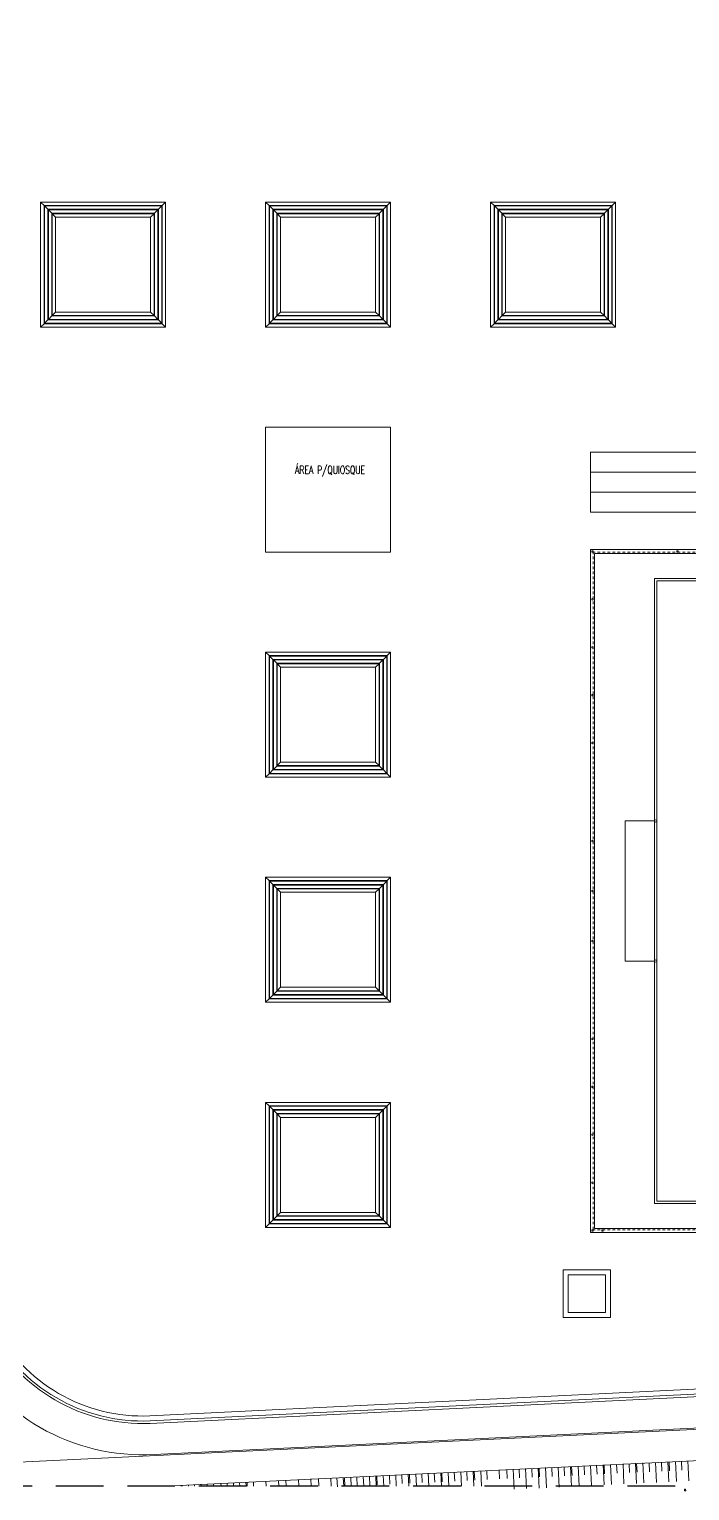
# Model space of a CAD drawing. Header units: millimetres. Extents: x 206 to 837, y 40 to 323.
# Drawn here: x 662.2 to 688.6, y 188.4 to 246.9 of the extents above; entities that cross this region are included whole.
import ezdxf
from ezdxf.enums import TextEntityAlignment as Align

# ---------------------------------------------------------------- set-up
doc = ezdxf.new("R2010")
doc.units = ezdxf.units.MM
doc.linetypes.add('ARQ-MEPJ_BAS-PJ1-GERAL-R06$0$TT4', pattern=[0.1, 0.05, -0.05])
doc.linetypes.add('HIDDEN', pattern=[9.525, 6.35, -3.175])
doc.layers.add('I-ARQ', color=8, linetype='Continuous', lineweight=0)
doc.layers.add('I-NORMO_ARQ', color=9, linetype='Continuous', lineweight=0)
doc.styles.add('ROMANS', font='ROMANS.SHX', dxfattribs={"height": 0.25})

# ---------------------------------------------------------------- blocks, each defined once
blk = doc.blocks.new('A$C2C1F21F5')
at = {"layer": 'I-ARQ'}
for p, q in [((15.074, 11.895), (15.224, 11.895)), ((15.674, -36.805), (15.674, 11.895)), ((16.474, -36.805), (16.474, 11.895))]:
    blk.add_line(p, q, dxfattribs=at)
for points in [[(16.074, -36.805), (14.874, -36.805), (14.874, 11.895), (16.074, 11.895)], [(16.074, -36.805), (17.274, -36.805), (17.274, 11.895), (16.074, 11.895)]]:
    blk.add_lwpolyline(points, dxfattribs=at)
blk = doc.blocks.new('A$C7A5F3391')
at = {"layer": 'I-ARQ', "ltscale": 10}
for p, q in [((0.135, 4.865), (0, 5)), ((0.29, 4.71), (0.155, 4.845)), ((0.445, 4.555), (0.31, 4.69)), ((4.555, 4.555), (4.69, 4.69)), ((4.71, 4.71), (4.845, 4.845)), ((4.865, 4.865), (5, 5)), ((0.465, 4.535), (0.6, 4.4)), ((4.535, 4.535), (4.4, 4.4)), ((0.465, 0.465), (0.6, 0.6)), ((4.535, 0.465), (4.4, 0.6)), ((0.135, 0.135), (0, 0)), ((0.29, 0.29), (0.155, 0.155)), ((0.445, 0.445), (0.31, 0.31)), ((4.555, 0.445), (4.69, 0.31)), ((4.71, 0.29), (4.845, 0.155)), ((4.865, 0.135), (5, 0))]:
    blk.add_line(p, q, dxfattribs=at)
for points in [[(0, 4.865), (0, 5), (5, 5), (5, 0), (4.865, 0)], [(5, 0.135), (5, 0), (0, 0), (0, 5), (0.135, 5)], [(0, 4.71), (0, 4.845)], [(0, 4.555), (0, 4.69)], [(0.135, 4.865), (0.135, 0.135), (4.865, 0.135)], [(4.865, 0.135), (4.865, 4.865), (0.135, 4.865)], [(0.155, 4.845), (4.845, 4.845), (4.845, 0.155), (0.155, 0.155), (0.155, 4.845)], [(0.29, 4.71), (0.29, 0.29), (4.71, 0.29)], [(0.29, 4.575), (0.29, 4.71), (4.71, 4.71), (4.71, 0.465)], [(4.71, 0.29), (4.71, 4.71), (0.29, 4.71)], [(4.535, 0.29), (0.29, 0.29), (0.29, 4.535)], [(4.535, 0.465), (0.465, 0.465), (0.465, 4.535)], [(4.535, 0), (4.4, 0)]]:
    blk.add_lwpolyline(points, dxfattribs=at)
for points in [[(4.69, 0.31), (0.31, 0.31), (0.31, 4.69), (4.69, 4.69), (4.69, 0.31)], [(4.555, 0.445), (4.555, 4.555), (0.445, 4.555), (0.445, 0.445), (4.555, 0.445)], [(0.465, 4.535), (0.465, 0.465), (4.535, 0.465), (4.535, 4.535)], [(4.4, 0.6), (4.4, 4.4), (0.6, 4.4), (0.6, 0.6), (4.4, 0.6)]]:
    blk.add_lwpolyline(points, close=True, dxfattribs=at)
blk = doc.blocks.new('A$C72AE6952')
at = {"layer": 'I-ARQ'}
for p, q in [((48.7, 27.3), (0, 27.3)), ((0, 27.3), (0, 0)), ((48.55, 27.15), (0.15, 27.15)), ((0.15, 27.15), (0.15, 0.15)), ((48.55, 27.15), (48.55, 0.15)), ((48.7, 27.3), (48.7, 0)), ((0.15, 0.65), (0.15, 26.65)), ((0.3, 10.85), (0.3, 16.45)), ((0.3, 16.45), (1.15, 16.45)), ((47.324, 16.45), (46.15, 16.45)), ((47.324, 10.85), (47.324, 16.45)), ((47.324, 10.85), (47.324, 16.45)), ((0.3, 10.85), (1.15, 10.85)), ((47.324, 10.85), (46.15, 10.85)), ((48.7, 0), (0, 0)), ((48.55, 0.15), (0.15, 0.15))]:
    blk.add_line(p, q, dxfattribs=at)
at = {"layer": 'I-ARQ', "linetype": 'ARQ-MEPJ_BAS-PJ1-GERAL-R06$0$TT4'}
for p, q in [((0.075, 27.194), (10.075, 27.194)), ((0.106, 27.225), (0.106, 0.075)), ((48.625, 27.194), (37.225, 27.194)), ((48.594, 27.225), (48.594, 0.075)), ((0.075, 0.106), (10.075, 0.106)), ((48.625, 0.106), (37.225, 0.106))]:
    blk.add_line(p, q, dxfattribs=at)
at = {"layer": 'I-ARQ'}
for points in [[(46.15, 1.15), (46.15, 26.15), (1.15, 26.15), (1.15, 1.15)], [(46.05, 1.25), (46.05, 26.05), (1.25, 26.05), (1.25, 1.25)]]:
    blk.add_lwpolyline(points, close=True, dxfattribs=at)
for centre, radius in [((0.075, 27.225), 0.0312), ((0.075, 27.225), 0.0312), ((2.075, 27.225), 0.0312), ((4.075, 27.225), 0.0312), ((6.075, 27.225), 0.0312), ((8.075, 27.225), 0.0312), ((10.075, 27.225), 0.0312), ((37.225, 27.225), 0.0312), ((39.225, 27.225), 0.0312), ((41.225, 27.225), 0.0312), ((43.225, 27.225), 0.0312), ((45.225, 27.225), 0.0312), ((48.625, 27.225), 0.0312), ((48.625, 25.31), 0.0312), ((48.625, 23.395), 0.0312), ((0.075, 23.048), 0.0312), ((48.625, 21.48), 0.0312), ((0.075, 20.96), 0.0312), ((48.625, 19.565), 0.0312), ((0.075, 18.871), 0.0312), ((0.075, 16.783), 0.0312), ((1.2, 16.45), 0.05), ((46.1, 16.45), 0.05), ((48.625, 15.65), 0.0312), ((0.075, 14.694), 0.0312), ((48.625, 13.65), 0.0312), ((0.075, 12.606), 0.0312), ((48.625, 11.65), 0.0312), ((0.075, 10.517), 0.0312), ((1.2, 10.85), 0.05), ((46.1, 10.85), 0.05), ((0.075, 8.429), 0.0312), ((48.625, 7.735), 0.0312), ((0.075, 6.34), 0.0312), ((48.625, 5.82), 0.0312), ((0.075, 4.252), 0.0312), ((48.625, 3.905), 0.0312), ((0.075, 2.163), 0.0312), ((48.625, 1.99), 0.0312), ((0.075, 0.075), 0.0312), ((2.075, 0.075), 0.0312), ((4.075, 0.075), 0.0312), ((6.075, 0.075), 0.0312), ((8.075, 0.075), 0.0312), ((10.075, 0.075), 0.0312), ((37.225, 0.075), 0.0312), ((39.225, 0.075), 0.0312), ((41.225, 0.075), 0.0312), ((43.225, 0.075), 0.0312), ((48.225, 0.075), 0.0312), ((48.625, 0.075), 0.0312)]:
    blk.add_circle(centre, radius, dxfattribs=at)
blk = doc.blocks.new('CERCA')
at = {"layer": 'I-ARQ'}
blk.add_lwpolyline([(-0.025, 0), (0.025, 0), (0.025, -0.06), (-0.025, -0.06)], close=True, dxfattribs=at)

msp = doc.modelspace()

# ---------------------------------------------------------------- linework, layer by layer
at = {"linetype": 'HIDDEN', "ltscale": 0.3}
msp.add_lwpolyline([(644.545, 303.79), (779.432, 303.79), (779.432, 188.6), (644.545, 188.6)], close=True, dxfattribs=at)
at = {"layer": 'I-ARQ'}
for p, q in [((666.985, 191.413), (765.563, 196.231)), ((666.995, 191.213), (765.572, 196.031)), ((667, 191.113), (765.707, 195.937)), ((667, 191.113), (765.606, 195.933)), ((667.157, 189.869), (765.744, 194.688)), ((656.526, 189.317), (765.563, 194.58)), ((667.609, 188.6), (765.614, 193.331)), ((683.314, 189.368), (683.353, 188.567)), ((683.557, 189.37), (683.574, 189.019)), ((683.814, 189.392), (683.852, 188.591)), ((683.857, 189.385), (683.874, 189.034)), ((684.113, 189.407), (684.152, 188.605)), ((684.357, 189.409), (684.373, 189.058)), ((684.613, 189.431), (684.651, 188.63)), ((684.856, 189.433), (684.873, 189.082)), ((685.112, 189.455), (685.151, 188.654)), ((685.156, 189.447), (685.173, 189.096)), ((685.412, 189.469), (685.451, 188.668)), ((685.655, 189.471), (685.672, 189.121)), ((685.911, 189.494), (685.95, 188.692)), ((686.154, 189.495), (686.171, 189.145)), ((686.411, 189.518), (686.449, 188.716)), ((686.454, 189.51), (686.471, 189.159)), ((686.71, 189.532), (686.749, 188.731)), ((686.954, 189.534), (686.97, 189.183)), ((687.21, 189.556), (687.248, 188.755)), ((687.453, 189.558), (687.47, 189.207)), ((687.709, 189.58), (687.748, 188.779)), ((687.753, 189.573), (687.77, 189.222)), ((688.009, 189.595), (688.048, 188.793)), ((688.252, 189.597), (688.269, 189.246)), ((688.508, 189.619), (688.547, 188.818)), ((671.129, 188.78), (671.137, 188.6)), ((671.628, 188.804), (671.638, 188.6)), ((672.127, 188.828), (672.138, 188.6)), ((672.427, 188.843), (672.439, 188.6)), ((672.926, 188.867), (672.939, 188.6)), ((673.426, 188.891), (673.44, 188.6)), ((673.725, 188.905), (673.74, 188.6)), ((674.225, 188.929), (674.241, 188.6)), ((674.468, 188.931), (674.485, 188.581)), ((674.724, 188.954), (674.741, 188.6)), ((674.768, 188.946), (674.785, 188.595)), ((675.024, 188.968), (675.042, 188.6)), ((675.267, 188.97), (675.284, 188.619)), ((675.523, 188.992), (675.542, 188.6)), ((675.767, 188.994), (675.783, 188.643)), ((676.023, 189.016), (676.043, 188.6)), ((676.066, 189.008), (676.083, 188.658)), ((676.322, 189.031), (676.343, 188.6)), ((676.566, 189.033), (676.583, 188.682)), ((676.822, 189.055), (676.844, 188.6)), ((677.065, 189.057), (677.082, 188.706)), ((677.321, 189.079), (677.344, 188.6)), ((677.365, 189.071), (677.382, 188.72)), ((677.621, 189.093), (677.645, 188.6)), ((677.864, 189.095), (677.881, 188.745)), ((678.12, 189.118), (678.145, 188.6)), ((678.364, 189.119), (678.38, 188.769)), ((678.62, 189.142), (678.646, 188.6)), ((678.663, 189.134), (678.68, 188.783)), ((678.919, 189.156), (678.946, 188.6)), ((679.163, 189.158), (679.18, 188.807)), ((679.419, 189.18), (679.447, 188.6)), ((679.662, 189.182), (679.679, 188.831)), ((679.918, 189.204), (679.947, 188.6)), ((679.962, 189.196), (679.979, 188.846)), ((680.218, 189.219), (680.248, 188.6)), ((680.461, 189.221), (680.478, 188.87)), ((680.961, 189.245), (680.977, 188.894)), ((681.26, 189.259), (681.277, 188.908)), ((681.516, 189.281), (681.555, 188.48)), ((681.76, 189.283), (681.777, 188.933)), ((682.016, 189.306), (682.055, 188.504)), ((682.259, 189.307), (682.276, 188.957)), ((682.515, 189.33), (682.554, 188.528)), ((682.559, 189.322), (682.576, 188.971)), ((682.815, 189.344), (682.854, 188.543)), ((683.058, 189.346), (683.075, 188.995)), ((667.732, 188.616), (667.733, 188.6)), ((667.976, 188.618), (667.976, 188.6)), ((668.232, 188.64), (668.234, 188.6)), ((668.275, 188.632), (668.277, 188.6)), ((668.532, 188.655), (668.534, 188.6)), ((668.775, 188.656), (668.777, 188.6)), ((669.031, 188.679), (669.035, 188.6)), ((669.274, 188.681), (669.278, 188.6)), ((669.53, 188.703), (669.535, 188.6)), ((669.83, 188.717), (669.836, 188.6)), ((670.073, 188.719), (670.079, 188.6)), ((670.329, 188.741), (670.336, 188.6)), ((670.573, 188.743), (670.58, 188.6)), ((670.829, 188.766), (670.837, 188.6)), ((670.872, 188.758), (670.88, 188.6))]:
    msp.add_line(p, q, dxfattribs=at)
at = {"layer": 'I-ARQ', "linetype": 'HIDDEN'}
msp.add_lwpolyline([(676.617, 230.952), (676.617, 225.952), (671.617, 225.952), (671.617, 230.952)], close=True, dxfattribs=at)
at = {"layer": 'I-ARQ'}
for points in [[(685.417, 195.352), (685.417, 197.252), (683.517, 197.252), (683.517, 195.352)], [(685.217, 195.552), (685.217, 197.052), (683.717, 197.052), (683.717, 195.552)]]:
    msp.add_lwpolyline(points, close=True, dxfattribs=at)
msp.add_lwpolyline([(667, 191.113, -0.292614), (660.476, 194.908)], format="xyb", dxfattribs=at)
for radius, end in [(7, 272.43592), (6.9, 272.43592), (6.7, 272.43592), (8.25, 273.16021)]:
    msp.add_arc((666.702, 198.107), radius, 207.19498, end, dxfattribs=at)

# ---------------------------------------------------------------- block references
for name, p, rotation in [('A$C7A5F3391', (662.617, 239.952), 270), ('A$C7A5F3391', (671.617, 239.952), 270), ('A$C7A5F3391', (680.617, 239.952), 270), ('A$C2C1F21F5', (721.422, 244.826), 270), ('A$C7A5F3391', (671.617, 221.952), 270), ('A$C7A5F3391', (671.617, 212.952), 270), ('A$C7A5F3391', (671.617, 203.952), 270), ('CERCA', (688.395, 188.421), 182.4362404062261)]:
    msp.add_blockref(name, p, dxfattribs=dict(at, rotation=rotation))
at = {"layer": 'I-ARQ', "xscale": -1, "rotation": 6.670104468753379e-09}
msp.add_blockref('A$C72AE6952', (733.317, 198.752), dxfattribs=at)

# ---------------------------------------------------------------- texts
at = {"layer": 'I-NORMO_ARQ', "style": 'ROMANS', "width": 0.7}
msp.add_text('ÁREA P/QUIOSQUE', height=0.32, dxfattribs=at).set_placement((674.194, 229.241), align=Align.MIDDLE_CENTER)

doc.saveas('drawing.dxf')
